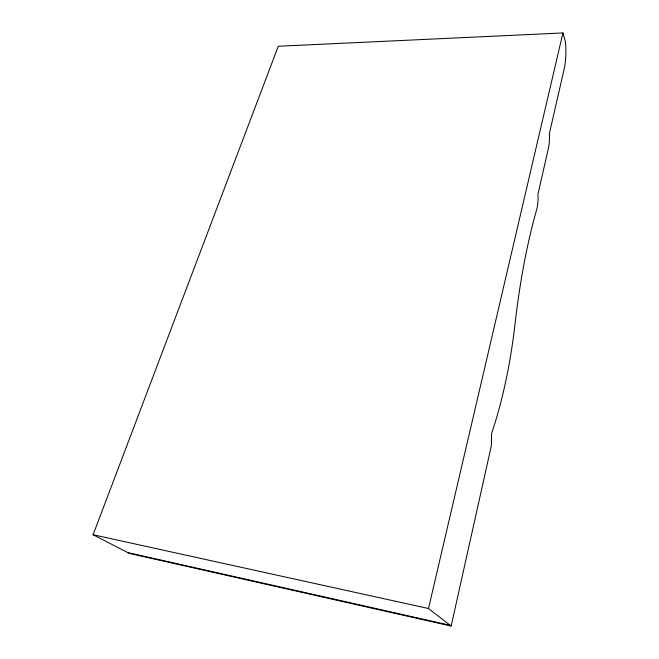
<?xml version="1.0" encoding="UTF-8"?>
<svg xmlns="http://www.w3.org/2000/svg" width="659" height="659" viewBox="0 0 659 659"><rect width="100%" height="100%" fill="white"/><g stroke="black" fill="none" stroke-linecap="round" stroke-linejoin="round"><path stroke-width="0.99" d="M451.151 626.05L491.408 445.459L491.573 433.614L492.1 431.966A236.828 85.975 -85.9 0 0 514.992 324.236A227.536 55.125 -85.2 0 1 536.632 209.743A14.786 4.209 -87.4 0 0 537.942 194.29L548.436 148.151A15 4.119 -88.3 0 0 549.334 133.826L564.129 69.129A26.352 6.862 -89.4 0 0 565.463 41.937L562.918 32.95L278.279 46.262L93.092 534.737L129.353 553.395L451.151 626.05L428.49 608.512L93.092 534.737M428.49 608.512L562.918 32.95M127.772 552.58L450.171 625.292"/></g></svg>
